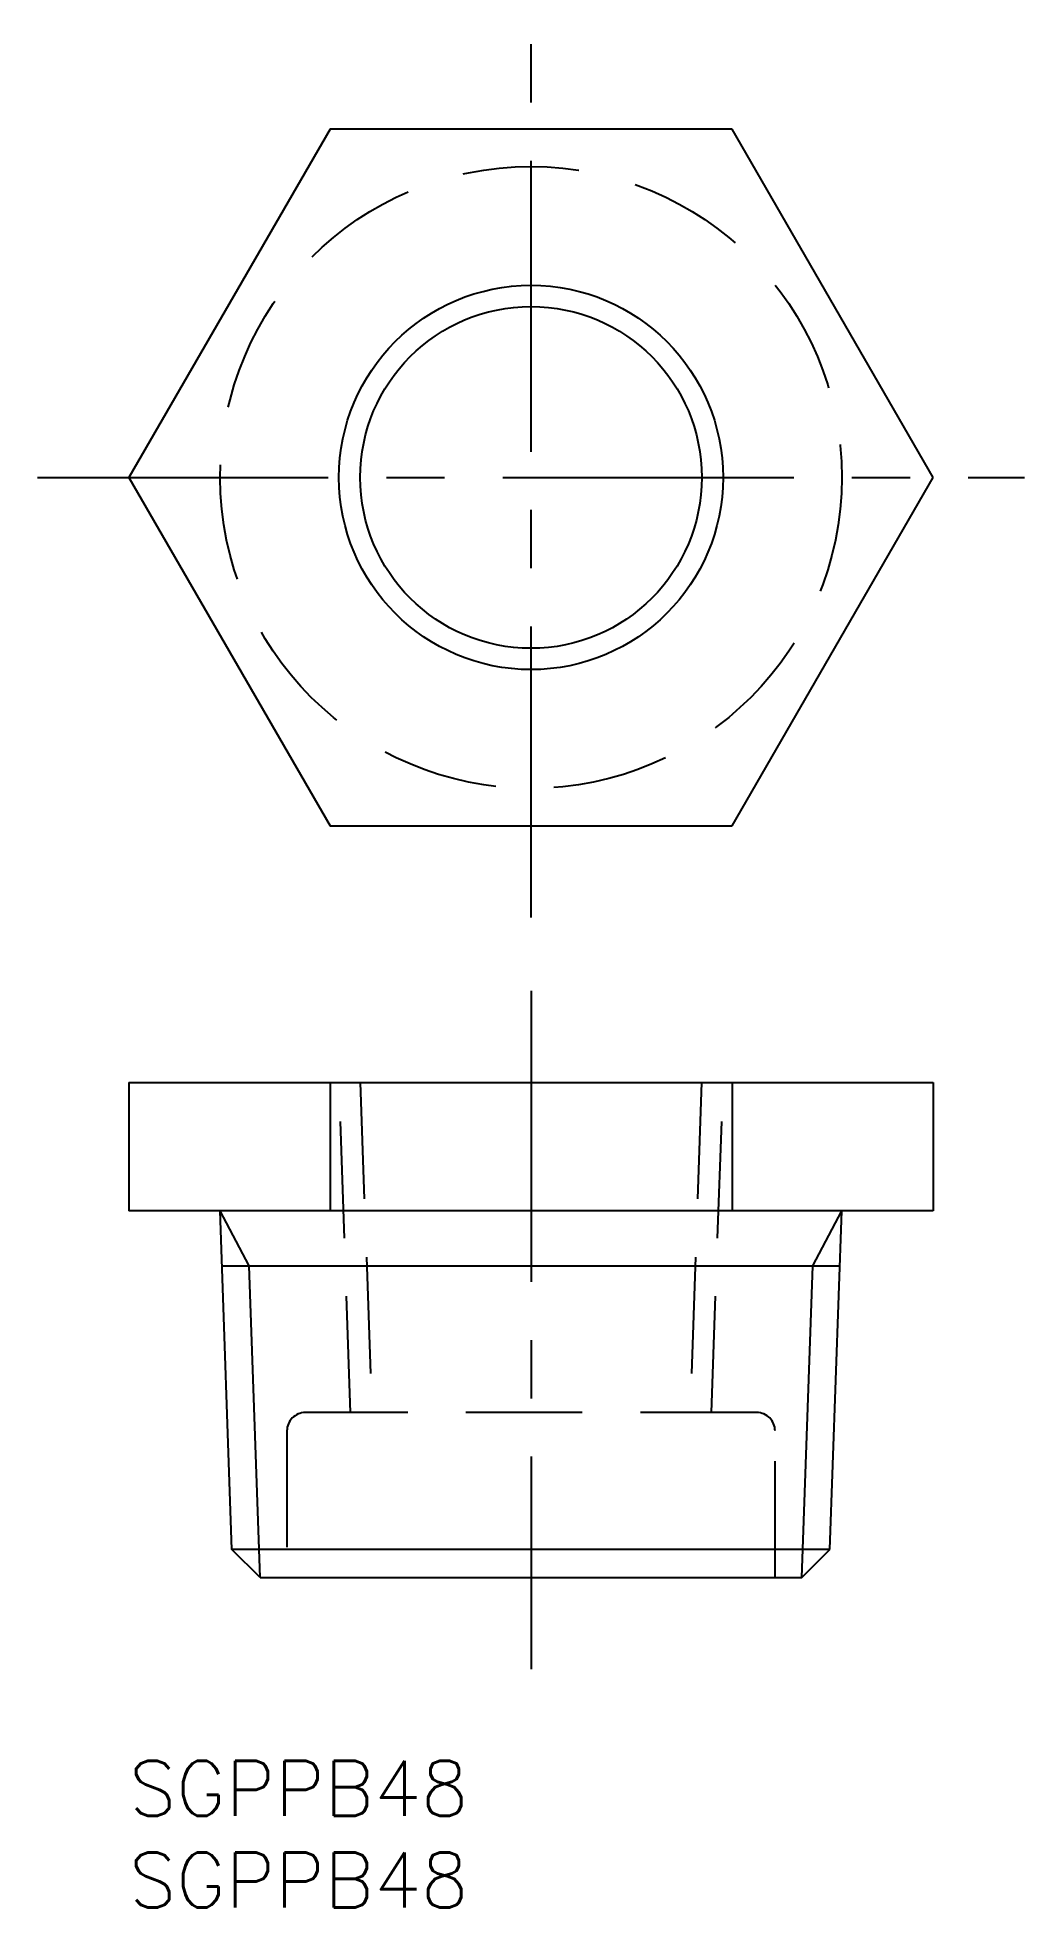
# Model space of a CAD drawing. Extents: x -5 to 49, y -8 to 94.
import ezdxf

# ---------------------------------------------------------------- set-up
doc = ezdxf.new("R2010")
doc.units = 0
doc.header["$LTSCALE"] = 0.5
doc.linetypes.add('CENTER', pattern=[50.8, 31.75, -6.35, 6.35, -6.35])
doc.linetypes.add('DASHED', pattern=[19.05, 12.7, -6.35])
for name, color, linetype in [('MSM_CENTER', 1, 'CENTER'), ('MSM_CONTINUOUS', 7, 'CONTINUOUS'), ('MSM_DASHED', 4, 'DASHED'), ('MSM_NARROW', 5, 'CONTINUOUS'), ('MSM_PART_NUMBER', 7, 'CONTINUOUS')]:
    doc.layers.add(name, color=color, linetype=linetype)
doc.styles.get("Standard").update_dxf_attribs({"font": 'txt.shx', "height": 3, "bigfont": 'bigfont.shx'})

# ---------------------------------------------------------------- blocks, each defined once
blk = doc.blocks.new('*U4')
at = {"layer": 'MSM_PART_NUMBER'}
blk.add_text('SGPPB48', height=3, dxfattribs=at).set_placement((0, -3))
blk = doc.blocks.new('*U5')
at = {"layer": 'MSM_PART_NUMBER'}
blk.add_text('SGPPB48', height=3, dxfattribs=at).set_placement((0, -8))

msp = doc.modelspace()

# ---------------------------------------------------------------- linework, layer by layer
at = {"layer": 'MSM_CENTER'}
for p, q in [((21.94, 46), (21.94, 94)), ((-5, 70), (48.88, 70)), ((21.94, 42), (21.94, 5))]:
    msp.add_line(p, q, dxfattribs=at)
at = {"layer": 'MSM_CONTINUOUS'}
for p, q in [((10.97, 89), (0, 70)), ((32.91, 89), (10.97, 89)), ((43.88, 70), (32.91, 89)), ((0, 70), (10.97, 51)), ((32.91, 51), (43.88, 70)), ((10.97, 51), (32.91, 51)), ((0, 37), (43.88, 37)), ((0, 37), (0, 30)), ((10.97, 37), (10.97, 30)), ((32.91, 37), (32.91, 30)), ((43.88, 37), (43.88, 30)), ((43.88, 30), (0, 30)), ((5.62, 11.53), (4.98, 30)), ((38.25, 11.53), (38.9, 30)), ((5.08, 27), (38.79, 27)), ((38.25, 11.53), (5.62, 11.53)), ((7.16, 10), (5.62, 11.53)), ((36.72, 10), (38.25, 11.53)), ((7.16, 10), (36.72, 10))]:
    msp.add_line(p, q, dxfattribs=at)
msp.add_circle((21.94, 70), 9.32, dxfattribs=at)
at = {"layer": 'MSM_DASHED'}
for p, q in [((12.09, 19), (11.46, 37)), ((12.62, 37), (13.25, 19)), ((31.25, 37), (30.63, 19)), ((31.79, 19), (32.42, 37)), ((34.26, 19), (9.62, 19)), ((8.62, 18), (8.62, 10)), ((35.26, 10), (35.26, 18))]:
    msp.add_line(p, q, dxfattribs=at)
msp.add_circle((21.94, 70), 16.96, dxfattribs=at)
for centre, start, end in [((9.62, 18), 90, 180), ((34.26, 18), 0, 90)]:
    msp.add_arc(centre, 1, start, end, dxfattribs=at)
at = {"layer": 'MSM_NARROW'}
for p, q in [((6.56, 27), (4.98, 30)), ((37.32, 27), (38.9, 30)), ((7.16, 10), (6.56, 27)), ((36.72, 10), (37.32, 27))]:
    msp.add_line(p, q, dxfattribs=at)
msp.add_circle((21.94, 70), 10.48, dxfattribs=at)

# ---------------------------------------------------------------- block references
at = {"layer": 'MSM_CONTINUOUS'}
for name in ['*U4', '*U5']:
    msp.add_blockref(name, (0, 0), dxfattribs=at)

doc.saveas('drawing.dxf')
